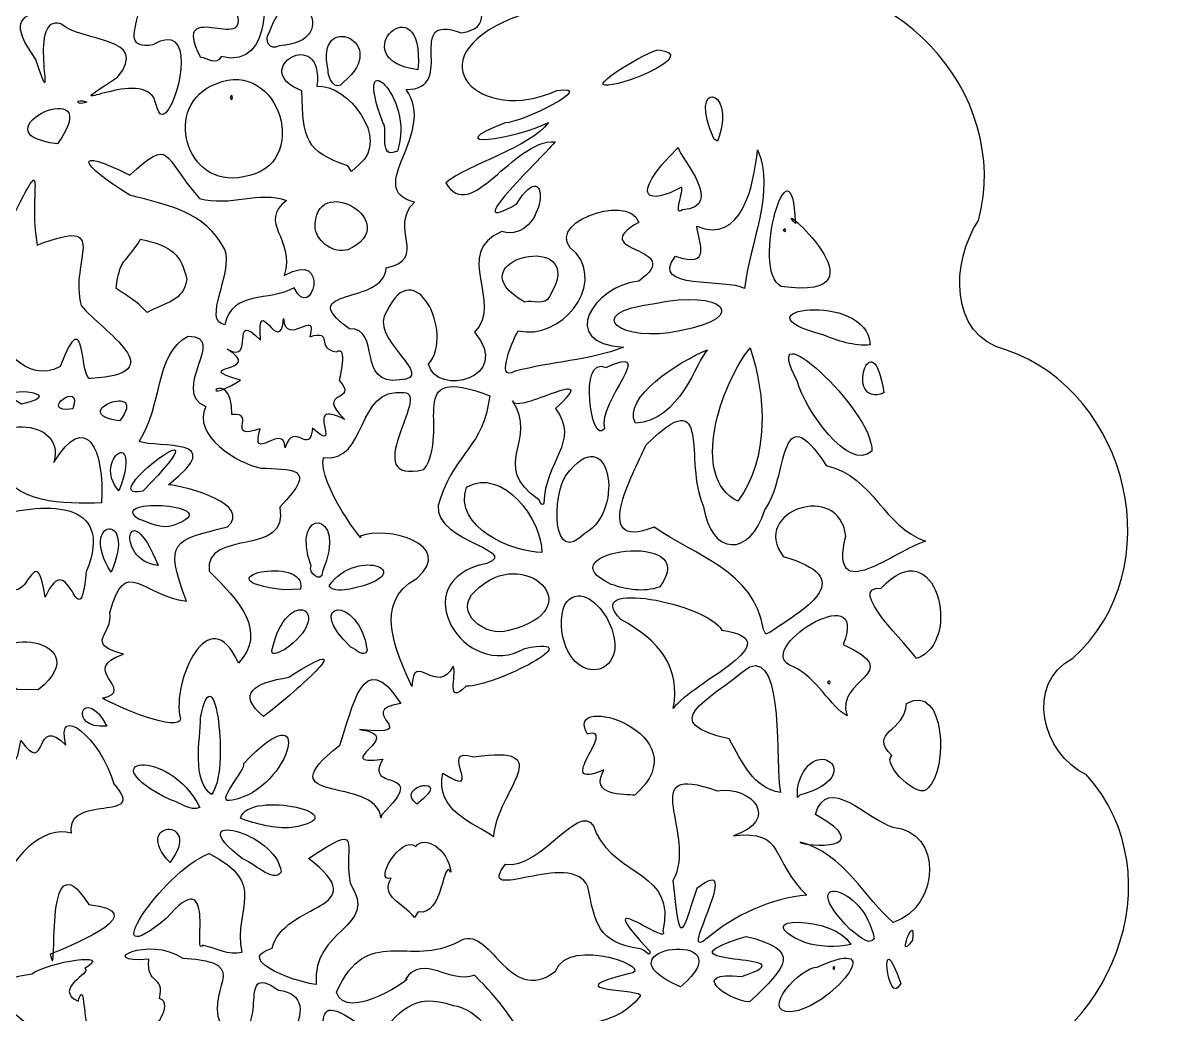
# Model space of a CAD drawing. Header units: centimetres. Extents: x -13.4 to 13.2, y -12.6 to 13.6.
# Drawn here: x 0.33 to 13.23, y -3.04 to 8.03 of the extents above; entities that cross this region are included whole.
import ezdxf

# ---------------------------------------------------------------- set-up
doc = ezdxf.new("R2010")
doc.units = ezdxf.units.CM
doc.header["$MEASUREMENT"] = 0
doc.layers.add('Layer 1', color=7, linetype='Continuous')

msp = doc.modelspace()

# ---------------------------------------------------------------- linework, layer by layer
at = {"layer": 'Layer 1', "color": 6}
msp.add_open_spline([(-2.48483, -12.23391), (-3.81732, -12.26063), (-3.91531, -10.63054), (-4.93805, -10.30171), (-4.93805, -10.30171), (-6.08701, -11.03883), (-7.90627, -10.48701), (-8.22214, -9.07658), (-8.22214, -9.07658), (-8.20138, -8.51754), (-8.21991, -7.75698), (-8.8905, -7.65728), (-8.8905, -7.65728), (-10.44022, -7.94679), (-11.76141, -6.20135), (-11.13587, -4.76948), (-11.13587, -4.76948), (-10.51911, -3.79652), (-11.97716, -3.52735), (-12.43799, -2.9824), (-12.43799, -2.9824), (-13.37205, -1.99669), (-12.73222, -0.57091), (-11.98288, 0.19776), (-11.98288, 0.19776), (-11.7686, 1.01914), (-12.8764, 1.28363), (-12.86182, 2.11362), (-12.86182, 2.11362), (-13.12578, 3.22453), (-12.27236, 4.33682), (-11.20143, 4.57915), (-11.20143, 4.57915), (-10.63442, 5.26377), (-11.41706, 5.93692), (-11.21721, 6.709), (-11.21721, 6.709), (-11.09692, 7.90003), (-9.81591, 8.60178), (-8.70374, 8.47332), (-8.70374, 8.47332), (-7.99119, 8.84287), (-8.35822, 9.58971), (-8.08683, 10.20772), (-8.08683, 10.20772), (-7.58992, 11.39356), (-5.98963, 11.74861), (-4.93159, 11.10926), (-4.93159, 11.10926), (-3.88194, 11.20144), (-4.06437, 12.63169), (-3.01915, 12.86601), (-3.01915, 12.86601), (-1.85664, 13.57901), (-0.98155, 12.33029), (-0.06615, 12.11556), (-0.06615, 12.11556), (0.67272, 12.07142), (1.00804, 13.17307), (1.87923, 13.02241), (1.87923, 13.02241), (3.42817, 13.35959), (3.65165, 11.48371), (4.74158, 11.07554), (4.74158, 11.07554), (5.70093, 11.49988), (7.06646, 11.48041), (7.73357, 10.48933), (7.73357, 10.48933), (8.37388, 9.87072), (7.71484, 8.83804), (8.54643, 8.39224), (8.54643, 8.39224), (10.01045, 8.74314), (11.38821, 7.25002), (10.99801, 5.82493), (10.99801, 5.82493), (10.69476, 5.36634), (10.66367, 4.53834), (11.30539, 4.38187), (11.30539, 4.38187), (12.69244, 3.90266), (13.15664, 1.92711), (12.05301, 0.93296), (12.05301, 0.93296), (11.51021, 0.64962), (11.70983, -0.13608), (12.20574, -0.3695), (12.20574, -0.3695), (13.22716, -1.50418), (12.46868, -3.39352), (11.04623, -3.73327), (11.04623, -3.73327), (10.36945, -4.3274), (11.23581, -5.07018), (11.03678, -5.80389), (11.03678, -5.80389), (10.95923, -7.00559), (9.70492, -7.90253), (8.53578, -7.64468), (8.53578, -7.64468), (7.60044, -8.06565), (8.35368, -9.17882), (7.64869, -9.80307), (7.64869, -9.80307), (6.96595, -10.74841), (5.60894, -10.73394), (4.67549, -10.32214), (4.67549, -10.32214), (3.66551, -10.60702), (3.67297, -12.1833), (2.40706, -12.2093), (2.40706, -12.2093), (1.30373, -12.64956), (0.73304, -11.33935), (-0.16667, -11.32842), (-0.16667, -11.32842), (-0.92017, -11.48138), (-1.45268, -12.53841), (-2.48485, -12.2339), (-2.48485, -12.2339), (-2.48485, -12.2339), (-2.48483, -12.23391), (-2.48483, -12.23391)], degree=3, knots=[0, 0, 0, 0, 0.03125, 0.03125, 0.03125, 0.03125, 0.0625, 0.0625, 0.0625, 0.0625, 0.09375, 0.09375, 0.09375, 0.09375, 0.125, 0.125, 0.125, 0.125, 0.15625, 0.15625, 0.15625, 0.15625, 0.1875, 0.1875, 0.1875, 0.1875, 0.21875, 0.21875, 0.21875, 0.21875, 0.25, 0.25, 0.25, 0.25, 0.28125, 0.28125, 0.28125, 0.28125, 0.3125, 0.3125, 0.3125, 0.3125, 0.34375, 0.34375, 0.34375, 0.34375, 0.375, 0.375, 0.375, 0.375, 0.40625, 0.40625, 0.40625, 0.40625, 0.4375, 0.4375, 0.4375, 0.4375, 0.46875, 0.46875, 0.46875, 0.46875, 0.5, 0.5, 0.5, 0.5, 0.53125, 0.53125, 0.53125, 0.53125, 0.5625, 0.5625, 0.5625, 0.5625, 0.59375, 0.59375, 0.59375, 0.59375, 0.625, 0.625, 0.625, 0.625, 0.65625, 0.65625, 0.65625, 0.65625, 0.6875, 0.6875, 0.6875, 0.6875, 0.71875, 0.71875, 0.71875, 0.71875, 0.75, 0.75, 0.75, 0.75, 0.78125, 0.78125, 0.78125, 0.78125, 0.8125, 0.8125, 0.8125, 0.8125, 0.84375, 0.84375, 0.84375, 0.84375, 0.875, 0.875, 0.875, 0.875, 0.90625, 0.90625, 0.90625, 0.90625, 0.9375, 0.9375, 0.9375, 0.9375, 1, 1, 1, 1], dxfattribs=at)
at = {"layer": 'Layer 1', "color": 7}
for points, knots in [([(4.53531, 4.04437), (4.97455, 4.06749), (4.15712, 4.5237), (4.39093, 4.81244), (4.39093, 4.81244), (4.69088, 5.47544), (5.15456, 4.57017), (4.85602, 4.21926), (4.85602, 4.21926), (4.94024, 3.8518), (5.80631, 4.05861), (5.36956, 4.57854), (5.36956, 4.57854), (5.70145, 4.90378), (5.11343, 5.46291), (5.6752, 5.70204), (5.6752, 5.70204), (6.18415, 5.5623), (6.23971, 6.64806), (5.8372, 6.00746), (5.8372, 6.00746), (5.17749, 5.6383), (6.08081, 6.47681), (6.27015, 6.7061), (6.27015, 6.7061), (5.79297, 6.73033), (5.32711, 5.77107), (5.04821, 6.24743), (5.04821, 6.24743), (5.29248, 6.45242), (5.99297, 6.64119), (6.19579, 6.92243), (6.19579, 6.92243), (5.8261, 6.72968), (4.93616, 6.61844), (5.71221, 6.91676), (5.71221, 6.91676), (5.88485, 6.91548), (6.77059, 7.34644), (6.28976, 7.28073), (6.28976, 7.28073), (5.43111, 6.88117), (4.67331, 7.63178), (5.79314, 8.08765), (5.79314, 8.08765), (6.39329, 8.27905), (5.62209, 8.35649), (5.41338, 8.57485), (5.41338, 8.57485), (4.71933, 8.96083), (5.92556, 8.0233), (5.22125, 7.92342), (5.22125, 7.92342), (4.55648, 8.16565), (5.19799, 7.2854), (4.60617, 7.29029), (4.60617, 7.29029), (4.96183, 6.79439), (4.12031, 6.17783), (4.6974, 6.03234), (4.6974, 6.03234), (4.40249, 5.74862), (4.86768, 5.39475), (4.38311, 5.29791), (4.38311, 5.29791), (4.3668, 4.87207), (3.32668, 5.08291), (3.97237, 4.61495), (3.97237, 4.61495), (4.33508, 4.62909), (4.04556, 3.96804), (4.53531, 4.04437)], [0, 0, 0, 0, 0.05263158, 0.05263158, 0.05263158, 0.05263158, 0.10526316, 0.10526316, 0.10526316, 0.10526316, 0.15789474, 0.15789474, 0.15789474, 0.15789474, 0.21052632, 0.21052632, 0.21052632, 0.21052632, 0.26315789, 0.26315789, 0.26315789, 0.26315789, 0.31578947, 0.31578947, 0.31578947, 0.31578947, 0.36842105, 0.36842105, 0.36842105, 0.36842105, 0.42105263, 0.42105263, 0.42105263, 0.42105263, 0.47368421, 0.47368421, 0.47368421, 0.47368421, 0.52631579, 0.52631579, 0.52631579, 0.52631579, 0.57894737, 0.57894737, 0.57894737, 0.57894737, 0.63157895, 0.63157895, 0.63157895, 0.63157895, 0.68421053, 0.68421053, 0.68421053, 0.68421053, 0.73684211, 0.73684211, 0.73684211, 0.73684211, 0.78947368, 0.78947368, 0.78947368, 0.78947368, 0.84210526, 0.84210526, 0.84210526, 0.84210526, 0.89473684, 0.89473684, 0.89473684, 0.89473684, 1, 1, 1, 1]), ([(3.18587, 7.77735), (3.96345, 7.82385), (3.33008, 8.70342), (3.07633, 7.92342), (3.07633, 7.92342), (3.01219, 7.83623), (3.0855, 7.72028), (3.18587, 7.77735)], [0, 0, 0, 0, 0.33333333, 0.33333333, 0.33333333, 0.33333333, 1, 1, 1, 1]), ([(2.54082, 7.65809), (3.16293, 7.50047), (2.99326, 8.54595), (3.02512, 8.30733), (3.02512, 8.30733), (2.73597, 8.58915), (2.01452, 8.42097), (2.67473, 8.22805), (2.67473, 8.22805), (2.97968, 7.61391), (1.94232, 8.37389), (2.31028, 7.6473), (2.31028, 7.6473), (2.38851, 7.64334), (2.48093, 7.54927), (2.54082, 7.65809)], [0, 0, 0, 0, 0.2, 0.2, 0.2, 0.2, 0.4, 0.4, 0.4, 0.4, 0.6, 0.6, 0.6, 0.6, 1, 1, 1, 1]), ([(4.7378, 7.51016), (4.81538, 8.52469), (3.86039, 7.62721), (4.7378, 7.51016), (4.7378, 7.51016), (4.7378, 7.51016), (4.7378, 7.51016), (4.7378, 7.51016)], [0, 0, 0, 0, 0.33333333, 0.33333333, 0.33333333, 0.33333333, 1, 1, 1, 1]), ([(1.92073, 7.03066), (2.10482, 7.23305), (2.24355, 8.07496), (1.77999, 7.79235), (1.77999, 7.79235), (1.20593, 7.71038), (2.05941, 8.45624), (1.20705, 8.37463), (1.20705, 8.37463), (0.9396, 8.00131), (-0.10986, 8.42144), (0.46854, 7.62712), (0.46854, 7.62712), (0.73553, 6.82749), (0.34422, 8.14826), (0.74658, 8.02566), (0.74658, 8.02566), (0.98161, 7.81261), (1.75698, 7.88943), (1.38235, 7.42734), (1.38235, 7.42734), (0.62171, 6.93917), (1.53524, 7.49331), (1.76751, 7.22357), (1.76751, 7.22357), (1.82057, 7.18173), (1.82019, 6.93508), (1.92073, 7.03066)], [0, 0, 0, 0, 0.125, 0.125, 0.125, 0.125, 0.25, 0.25, 0.25, 0.25, 0.375, 0.375, 0.375, 0.375, 0.5, 0.5, 0.5, 0.5, 0.625, 0.625, 0.625, 0.625, 0.75, 0.75, 0.75, 0.75, 1, 1, 1, 1]), ([(3.90452, 7.37124), (4.45784, 7.82051), (3.58048, 8.19156), (3.73359, 7.50713), (3.73359, 7.50713), (3.72651, 7.42732), (3.81749, 7.25089), (3.90452, 7.37124)], [0, 0, 0, 0, 0.33333333, 0.33333333, 0.33333333, 0.33333333, 1, 1, 1, 1]), ([(4.08414, 6.45547), (4.42994, 6.73073), (3.95219, 7.35814), (3.60896, 7.32671), (3.60896, 7.32671), (3.69245, 8.02568), (2.82525, 7.51025), (3.43881, 7.27689), (3.43881, 7.27689), (3.45722, 6.71891), (3.47935, 6.60575), (3.95268, 6.43668), (3.95268, 6.43668), (3.95268, 6.43668), (3.99627, 6.37513), (3.99627, 6.37513), (3.99627, 6.37513), (3.99627, 6.37513), (4.08414, 6.45547), (4.08414, 6.45547), (4.08414, 6.45547), (4.08414, 6.45547), (4.08414, 6.45547), (4.08414, 6.45547)], [0, 0, 0, 0, 0.14285714, 0.14285714, 0.14285714, 0.14285714, 0.28571429, 0.28571429, 0.28571429, 0.28571429, 0.42857143, 0.42857143, 0.42857143, 0.42857143, 0.57142857, 0.57142857, 0.57142857, 0.57142857, 0.71428571, 0.71428571, 0.71428571, 0.71428571, 1, 1, 1, 1]), ([(4.50864, 6.60264), (4.71536, 7.20489), (3.98285, 7.86073), (4.34706, 6.92288), (4.34706, 6.92288), (4.40935, 6.83698), (4.2879, 6.49987), (4.50864, 6.60264)], [0, 0, 0, 0, 0.33333333, 0.33333333, 0.33333333, 0.33333333, 1, 1, 1, 1]), ([(2.7871, 6.31495), (3.57221, 6.42418), (3.18908, 7.66093), (2.48388, 7.35376), (2.48388, 7.35376), (1.87235, 7.12877), (2.13693, 6.17166), (2.7871, 6.31495)], [0, 0, 0, 0, 0.33333333, 0.33333333, 0.33333333, 0.33333333, 1, 1, 1, 1]), ([(6.86667, 7.33916), (7.08953, 7.35326), (7.86195, 7.67615), (7.42947, 7.73353), (7.42947, 7.73353), (7.31935, 7.73075), (6.59416, 7.29948), (6.86667, 7.33916)], [0, 0, 0, 0, 0.33333333, 0.33333333, 0.33333333, 0.33333333, 1, 1, 1, 1]), ([(8.10091, 6.76313), (8.29466, 7.31507), (7.73433, 7.40751), (8.04664, 6.73494), (8.04664, 6.73494), (8.04664, 6.73494), (8.08248, 6.71397), (8.08248, 6.71397), (8.08248, 6.71397), (8.08248, 6.71397), (8.10091, 6.76313), (8.10091, 6.76313), (8.10091, 6.76313), (8.10091, 6.76313), (8.10091, 6.76313), (8.10091, 6.76313)], [0, 0, 0, 0, 0.2, 0.2, 0.2, 0.2, 0.4, 0.4, 0.4, 0.4, 0.6, 0.6, 0.6, 0.6, 1, 1, 1, 1]), ([(8.79473, 5.08977), (10.08258, 4.90591), (8.6461, 6.1331), (8.9543, 5.79134), (8.9543, 5.79134), (8.91052, 6.85757), (8.44239, 5.26679), (8.79473, 5.08977)], [0, 0, 0, 0, 0.33333333, 0.33333333, 0.33333333, 0.33333333, 1, 1, 1, 1]), ([(2.57971, 4.65888), (2.66714, 5.05566), (3.07238, 4.90982), (3.35385, 5.07516), (3.35385, 5.07516), (3.55147, 4.66027), (3.77656, 5.52144), (3.2442, 5.2096), (3.2442, 5.2096), (3.36952, 5.63117), (2.94103, 5.79895), (3.27088, 6.05014), (3.27088, 6.05014), (2.96894, 6.16541), (2.63885, 5.97566), (2.29834, 6.07205), (2.29834, 6.07205), (1.86974, 6.55624), (1.98976, 6.76637), (1.52075, 6.33132), (1.52075, 6.33132), (0.87568, 6.65994), (0.9404, 6.45924), (1.52075, 6.11058), (1.52075, 6.11058), (1.95808, 5.9885), (2.34825, 5.93473), (2.57971, 5.50022), (2.57971, 5.50022), (2.68099, 5.23764), (2.32073, 4.70599), (2.57971, 4.65888)], [0, 0, 0, 0, 0.11111111, 0.11111111, 0.11111111, 0.11111111, 0.22222222, 0.22222222, 0.22222222, 0.22222222, 0.33333333, 0.33333333, 0.33333333, 0.33333333, 0.44444444, 0.44444444, 0.44444444, 0.44444444, 0.55555556, 0.55555556, 0.55555556, 0.55555556, 0.66666667, 0.66666667, 0.66666667, 0.66666667, 0.77777778, 0.77777778, 0.77777778, 0.77777778, 1, 1, 1, 1]), ([(1.08622, 4.0602), (2.01906, 4.11531), (1.21819, 4.57826), (0.97667, 4.87555), (0.97667, 4.87555), (0.8329, 5.37672), (1.33655, 5.88224), (0.4837, 5.55026), (0.4837, 5.55026), (0.37376, 6.14976), (0.62426, 6.68658), (0.19512, 5.83594), (0.19512, 5.83594), (0.07053, 5.54777), (-0.98466, 6.13869), (-0.71402, 5.74706), (-0.71402, 5.74706), (-0.00771, 5.6286), (-0.03489, 4.93111), (-0.77478, 5.54915), (-0.77478, 5.54915), (-1.10253, 5.86902), (-0.53522, 4.54906), (-0.20314, 4.80449), (-0.20314, 4.80449), (0.06697, 4.43431), (0.36337, 3.98988), (0.73932, 4.19253), (0.73932, 4.19253), (1.04016, 4.97464), (0.95059, 4.00771), (1.08622, 4.0602)], [0, 0, 0, 0, 0.11111111, 0.11111111, 0.11111111, 0.11111111, 0.22222222, 0.22222222, 0.22222222, 0.22222222, 0.33333333, 0.33333333, 0.33333333, 0.33333333, 0.44444444, 0.44444444, 0.44444444, 0.44444444, 0.55555556, 0.55555556, 0.55555556, 0.55555556, 0.66666667, 0.66666667, 0.66666667, 0.66666667, 0.77777778, 0.77777778, 0.77777778, 0.77777778, 1, 1, 1, 1]), ([(7.6917, 5.94394), (8.17813, 5.98609), (7.67408, 6.50819), (7.64347, 6.64308), (7.64347, 6.64308), (7.0595, 6.05494), (7.32918, 5.99775), (7.68086, 6.19966), (7.68086, 6.19966), (7.71251, 6.16609), (7.58067, 5.8598), (7.6917, 5.94394)], [0, 0, 0, 0, 0.25, 0.25, 0.25, 0.25, 0.5, 0.5, 0.5, 0.5, 1, 1, 1, 1]), ([(8.3868, 5.06681), (8.43818, 5.56541), (8.73569, 6.15868), (8.53182, 6.61614), (8.53182, 6.61614), (8.48545, 6.19616), (8.35397, 5.56131), (7.85262, 5.76129), (7.85262, 5.76129), (7.8771, 5.56958), (8.02644, 5.29026), (7.61549, 5.4278), (7.61549, 5.4278), (7.3053, 5.04119), (8.19091, 5.17928), (8.3868, 5.06681)], [0, 0, 0, 0, 0.2, 0.2, 0.2, 0.2, 0.4, 0.4, 0.4, 0.4, 0.6, 0.6, 0.6, 0.6, 1, 1, 1, 1]), ([(3.95272, 5.49875), (4.61439, 5.79413), (3.56729, 6.40661), (3.58756, 5.73245), (3.58756, 5.73245), (3.61997, 5.5772), (3.80052, 5.456), (3.95272, 5.49875)], [0, 0, 0, 0, 0.33333333, 0.33333333, 0.33333333, 0.33333333, 1, 1, 1, 1]), ([(5.82441, 4.14035), (6.22247, 4.25049), (6.65285, 4.25911), (7.03469, 4.41057), (7.03469, 4.41057), (6.28968, 4.45216), (6.70231, 5.09435), (7.20328, 5.14919), (7.20328, 5.14919), (7.76725, 5.55015), (6.58141, 5.45354), (7.20401, 5.80548), (7.20401, 5.80548), (7.08435, 6.15108), (6.06763, 5.77374), (6.50521, 5.45966), (6.50521, 5.45966), (6.8217, 5.08475), (6.33112, 4.48435), (5.85851, 4.59256), (5.85851, 4.59256), (5.82383, 4.5533), (5.57836, 4.00286), (5.82441, 4.14035)], [0, 0, 0, 0, 0.14285714, 0.14285714, 0.14285714, 0.14285714, 0.28571429, 0.28571429, 0.28571429, 0.28571429, 0.42857143, 0.42857143, 0.42857143, 0.42857143, 0.57142857, 0.57142857, 0.57142857, 0.57142857, 0.71428571, 0.71428571, 0.71428571, 0.71428571, 1, 1, 1, 1]), ([(6.20628, 4.97608), (6.68999, 5.75828), (5.08449, 5.38862), (5.93072, 4.91477), (5.93072, 4.91477), (6.02089, 4.9375), (6.15332, 4.86937), (6.20628, 4.97608)], [0, 0, 0, 0, 0.33333333, 0.33333333, 0.33333333, 0.33333333, 1, 1, 1, 1]), ([(1.71202, 4.79917), (1.9321, 4.91393), (2.11196, 4.92543), (2.15612, 5.16514), (2.15612, 5.16514), (2.09638, 5.44111), (1.99295, 5.54458), (1.63658, 5.6156), (1.63658, 5.6156), (1.46948, 5.33431), (1.4046, 5.4153), (1.36753, 5.06768), (1.36753, 5.06768), (1.52684, 4.95158), (1.57572, 4.9447), (1.71202, 4.79917)], [0, 0, 0, 0, 0.2, 0.2, 0.2, 0.2, 0.4, 0.4, 0.4, 0.4, 0.6, 0.6, 0.6, 0.6, 1, 1, 1, 1]), ([(3.25286, 3.28514), (3.35729, 3.60482), (3.53045, 3.17866), (3.55836, 3.50497), (3.55836, 3.50497), (3.93492, 3.18475), (3.41859, 3.86285), (3.91975, 3.60094), (3.91975, 3.60094), (3.56841, 3.93905), (4.09324, 3.78233), (3.85779, 4.03811), (3.85779, 4.03811), (3.86152, 4.05566), (3.95347, 4.43962), (3.82944, 4.35945), (3.82944, 4.35945), (3.57728, 4.3915), (3.80962, 4.60911), (3.52915, 4.52742), (3.52915, 4.52742), (3.62897, 4.86551), (3.2564, 4.39806), (3.23702, 4.73191), (3.23702, 4.73191), (3.19551, 4.27159), (2.92909, 5.06686), (2.97941, 4.48932), (2.97941, 4.48932), (2.61648, 4.84706), (2.9364, 4.20615), (2.60716, 4.38866), (2.60716, 4.38866), (3.04796, 4.11791), (2.15122, 4.21539), (2.75656, 4.0415), (2.75656, 4.0415), (2.19964, 3.7007), (2.6497, 4.25101), (2.66006, 3.65834), (2.66006, 3.65834), (2.94695, 3.68348), (2.57572, 3.36445), (2.9741, 3.49853), (2.9741, 3.49853), (2.85483, 3.07962), (3.23896, 3.59464), (3.25286, 3.28514), (3.25286, 3.28514), (3.25286, 3.28514), (3.25286, 3.28514), (3.25286, 3.28514)], [0, 0, 0, 0, 0.07142857, 0.07142857, 0.07142857, 0.07142857, 0.14285714, 0.14285714, 0.14285714, 0.14285714, 0.21428571, 0.21428571, 0.21428571, 0.21428571, 0.28571429, 0.28571429, 0.28571429, 0.28571429, 0.35714286, 0.35714286, 0.35714286, 0.35714286, 0.42857143, 0.42857143, 0.42857143, 0.42857143, 0.5, 0.5, 0.5, 0.5, 0.57142857, 0.57142857, 0.57142857, 0.57142857, 0.64285714, 0.64285714, 0.64285714, 0.64285714, 0.71428571, 0.71428571, 0.71428571, 0.71428571, 0.78571429, 0.78571429, 0.78571429, 0.78571429, 0.85714286, 0.85714286, 0.85714286, 0.85714286, 1, 1, 1, 1]), ([(7.66275, 4.59315), (8.47236, 4.74216), (8.1416, 5.06187), (7.38524, 4.89988), (7.38524, 4.89988), (6.53268, 4.79088), (7.01856, 4.44734), (7.66275, 4.59315)], [0, 0, 0, 0, 0.33333333, 0.33333333, 0.33333333, 0.33333333, 1, 1, 1, 1]), ([(9.79107, 4.43613), (9.75693, 5.05843), (8.19946, 4.82066), (9.26218, 4.54933), (9.26218, 4.54933), (9.42798, 4.47908), (9.60855, 4.42004), (9.79107, 4.43613)], [0, 0, 0, 0, 0.33333333, 0.33333333, 0.33333333, 0.33333333, 1, 1, 1, 1]), ([(9.80702, 3.24787), (9.84261, 3.68991), (8.51363, 4.90762), (8.97735, 4.0235), (8.97735, 4.0235), (9.05958, 3.72026), (9.54893, 3.00914), (9.80702, 3.24787)], [0, 0, 0, 0, 0.33333333, 0.33333333, 0.33333333, 0.33333333, 1, 1, 1, 1]), ([(2.08315, 0.26234), (1.98207, 0.66623), (2.40459, 1.61543), (2.73221, 0.8795), (2.73221, 0.8795), (3.05521, 1.22993), (2.74627, 1.57657), (2.40449, 1.90557), (2.40449, 1.90557), (2.35403, 2.39587), (3.30492, 2.04551), (3.19324, 2.62128), (3.19324, 2.62128), (3.65458, 3.09101), (3.29876, 3.03974), (2.98145, 3.05947), (2.98145, 3.05947), (2.72879, 3.10449), (2.20548, 3.43086), (2.36657, 3.74549), (2.36657, 3.74549), (1.95256, 3.92884), (2.62529, 4.52893), (2.17079, 4.53472), (2.17079, 4.53472), (1.78935, 4.32819), (1.89077, 3.75347), (1.62177, 3.3577), (1.62177, 3.3577), (1.83254, 3.27321), (2.64352, 3.41921), (1.95169, 2.87291), (1.95169, 2.87291), (2.163, 2.85366), (2.88994, 2.65013), (2.6102, 2.40219), (2.6102, 2.40219), (2.00824, 2.24991), (1.89348, 2.25201), (2.15326, 1.57254), (2.15326, 1.57254), (1.65392, 1.62825), (1.47056, 2.09759), (1.29621, 1.44454), (1.29621, 1.44454), (1.33835, 1.19491), (0.99454, 1.09961), (1.44778, 0.9794), (1.44778, 0.9794), (0.92852, 0.80851), (1.61469, 0.57749), (1.2118, 0.48874), (1.2118, 0.48874), (1.3542, 0.39848), (2.0921, 0.08864), (2.08315, 0.26234)], [0, 0, 0, 0, 0.06666667, 0.06666667, 0.06666667, 0.06666667, 0.13333333, 0.13333333, 0.13333333, 0.13333333, 0.2, 0.2, 0.2, 0.2, 0.26666667, 0.26666667, 0.26666667, 0.26666667, 0.33333333, 0.33333333, 0.33333333, 0.33333333, 0.4, 0.4, 0.4, 0.4, 0.46666667, 0.46666667, 0.46666667, 0.46666667, 0.53333333, 0.53333333, 0.53333333, 0.53333333, 0.6, 0.6, 0.6, 0.6, 0.66666667, 0.66666667, 0.66666667, 0.66666667, 0.73333333, 0.73333333, 0.73333333, 0.73333333, 0.8, 0.8, 0.8, 0.8, 0.86666667, 0.86666667, 0.86666667, 0.86666667, 1, 1, 1, 1]), ([(6.82108, 3.49949), (6.73922, 3.80231), (7.44205, 4.46207), (6.83604, 4.18334), (6.83604, 4.18334), (6.5259, 4.33216), (6.67154, 3.28842), (6.82108, 3.49949)], [0, 0, 0, 0, 0.33333333, 0.33333333, 0.33333333, 0.33333333, 1, 1, 1, 1]), ([(8.3121, 2.68768), (8.66889, 3.17134), (8.62416, 3.88195), (8.44787, 4.4029), (8.44787, 4.4029), (8.12462, 4.00012), (7.76485, 2.95484), (8.3121, 2.68768)], [0, 0, 0, 0, 0.33333333, 0.33333333, 0.33333333, 0.33333333, 1, 1, 1, 1]), ([(7.16652, 3.56113), (7.66496, 3.5797), (7.85205, 4.26428), (7.97195, 4.381), (7.97195, 4.381), (7.65371, 4.251), (7.01404, 3.84319), (7.16652, 3.56113), (7.16652, 3.56113), (7.16652, 3.56113), (7.16652, 3.56113), (7.16652, 3.56113)], [0, 0, 0, 0, 0.25, 0.25, 0.25, 0.25, 0.5, 0.5, 0.5, 0.5, 1, 1, 1, 1]), ([(5.27577, 0.6202), (5.58413, 0.61211), (6.71834, 1.19493), (5.93193, 1.04379), (5.93193, 1.04379), (5.26098, 0.65137), (4.55059, 1.80369), (5.50815, 1.9932), (5.50815, 1.9932), (5.9125, 2.14436), (4.77348, 2.26509), (4.98982, 2.72439), (4.98982, 2.72439), (5.16331, 3.23976), (5.46454, 3.28921), (5.54047, 3.86781), (5.54047, 3.86781), (4.546, 4.24345), (5.1193, 3.48981), (4.80451, 3.04202), (4.80451, 3.04202), (4.04449, 2.86782), (4.88899, 3.90452), (4.58084, 3.90394), (4.58084, 3.90394), (4.03387, 3.96739), (4.18112, 3.10956), (3.68255, 3.17633), (3.68255, 3.17633), (3.61101, 2.88658), (4.17703, 2.15486), (4.09152, 2.29994), (4.09152, 2.29994), (4.39677, 2.41525), (5.15625, 2.21297), (4.7269, 1.82523), (4.7269, 1.82523), (4.2221, 1.56171), (4.50137, 1.00001), (4.66848, 0.61766), (4.66848, 0.61766), (4.69045, 1.03998), (4.94672, 0.49143), (5.13157, 0.84493), (5.13157, 0.84493), (5.17354, 0.74112), (5.044, 0.39451), (5.27577, 0.6202)], [0, 0, 0, 0, 0.07692308, 0.07692308, 0.07692308, 0.07692308, 0.15384615, 0.15384615, 0.15384615, 0.15384615, 0.23076923, 0.23076923, 0.23076923, 0.23076923, 0.30769231, 0.30769231, 0.30769231, 0.30769231, 0.38461538, 0.38461538, 0.38461538, 0.38461538, 0.46153846, 0.46153846, 0.46153846, 0.46153846, 0.53846154, 0.53846154, 0.53846154, 0.53846154, 0.61538462, 0.61538462, 0.61538462, 0.61538462, 0.69230769, 0.69230769, 0.69230769, 0.69230769, 0.76923077, 0.76923077, 0.76923077, 0.76923077, 0.84615385, 0.84615385, 0.84615385, 0.84615385, 1, 1, 1, 1]), ([(6.14544, 2.66875), (6.15142, 3.12751), (6.55287, 3.3561), (6.27516, 3.72406), (6.27516, 3.72406), (6.83334, 4.25255), (5.84237, 3.64478), (5.79315, 3.8117), (5.79315, 3.8117), (6.09676, 3.36986), (5.52614, 3.09327), (6.08358, 2.70892), (6.08358, 2.70892), (6.10232, 2.70159), (6.11987, 2.61464), (6.14544, 2.66875)], [0, 0, 0, 0, 0.2, 0.2, 0.2, 0.2, 0.4, 0.4, 0.4, 0.4, 0.6, 0.6, 0.6, 0.6, 1, 1, 1, 1]), ([(0.30804, 3.77456), (0.92506, 3.9019), (-0.12553, 4.01331), (0.30804, 3.77456), (0.30804, 3.77456), (0.30804, 3.77456), (0.30804, 3.77456), (0.30804, 3.77456)], [0, 0, 0, 0, 0.33333333, 0.33333333, 0.33333333, 0.33333333, 1, 1, 1, 1]), ([(1.40392, 3.58531), (1.75781, 4.04662), (0.77879, 3.67101), (1.40392, 3.58531), (1.40392, 3.58531), (1.40392, 3.58531), (1.40392, 3.58531), (1.40392, 3.58531)], [0, 0, 0, 0, 0.33333333, 0.33333333, 0.33333333, 0.33333333, 1, 1, 1, 1]), ([(8.67064, 1.22637), (9.10661, 1.51108), (9.65083, 1.83181), (8.81796, 2.07023), (8.81796, 2.07023), (8.43751, 2.57985), (9.4504, 2.91707), (9.51625, 2.29994), (9.51625, 2.29994), (9.32138, 1.49006), (10.07107, 2.1466), (10.4088, 2.24151), (10.4088, 2.24151), (9.93289, 2.405), (9.84253, 2.95361), (9.29872, 3.08869), (9.29872, 3.08869), (8.75239, 3.91338), (8.87857, 2.93384), (8.61222, 2.59207), (8.61222, 2.59207), (8.44853, 2.05786), (8.01067, 2.07382), (7.92464, 2.63934), (7.92464, 2.63934), (7.70061, 3.12544), (8.037, 4.05399), (7.28546, 3.31924), (7.28546, 3.31924), (7.19977, 3.10617), (6.61873, 2.0988), (7.37557, 2.40033), (7.37557, 2.40033), (7.81937, 2.08396), (8.50174, 1.91039), (8.59761, 1.25472), (8.59761, 1.25472), (8.59761, 1.25472), (8.62503, 1.20446), (8.62503, 1.20446), (8.62503, 1.20446), (8.62503, 1.20446), (8.67064, 1.22637), (8.67064, 1.22637), (8.67064, 1.22637), (8.67064, 1.22637), (8.67064, 1.22637), (8.67064, 1.22637)], [0, 0, 0, 0, 0.07692308, 0.07692308, 0.07692308, 0.07692308, 0.15384615, 0.15384615, 0.15384615, 0.15384615, 0.23076923, 0.23076923, 0.23076923, 0.23076923, 0.30769231, 0.30769231, 0.30769231, 0.30769231, 0.38461538, 0.38461538, 0.38461538, 0.38461538, 0.46153846, 0.46153846, 0.46153846, 0.46153846, 0.53846154, 0.53846154, 0.53846154, 0.53846154, 0.61538462, 0.61538462, 0.61538462, 0.61538462, 0.69230769, 0.69230769, 0.69230769, 0.69230769, 0.76923077, 0.76923077, 0.76923077, 0.76923077, 0.84615385, 0.84615385, 0.84615385, 0.84615385, 1, 1, 1, 1]), ([(1.20423, 2.67053), (1.23831, 3.26426), (1.02887, 3.72098), (0.67096, 3.1205), (0.67096, 3.1205), (0.82915, 3.69803), (-0.31473, 3.60653), (0.00015, 3.1179), (0.00015, 3.1179), (0.23934, 2.64224), (0.7738, 2.65949), (1.20423, 2.67053)], [0, 0, 0, 0, 0.25, 0.25, 0.25, 0.25, 0.5, 0.5, 0.5, 0.5, 1, 1, 1, 1]), ([(6.60365, 2.32942), (7.06639, 2.59198), (6.87566, 3.631), (6.39042, 2.97548), (6.39042, 2.97548), (6.24303, 2.76628), (6.2195, 1.94043), (6.60365, 2.32942)], [0, 0, 0, 0, 0.33333333, 0.33333333, 0.33333333, 0.33333333, 1, 1, 1, 1]), ([(1.39662, 2.803), (1.67887, 3.55542), (1.08666, 3.16233), (1.39662, 2.803), (1.39662, 2.803), (1.39662, 2.803), (1.39662, 2.803), (1.39662, 2.803)], [0, 0, 0, 0, 0.33333333, 0.33333333, 0.33333333, 0.33333333, 1, 1, 1, 1]), ([(6.12072, 2.11482), (6.12828, 2.47372), (5.68554, 3.07866), (5.27956, 2.84685), (5.27956, 2.84685), (5.12778, 2.38889), (5.80051, 2.12117), (6.12072, 2.11482)], [0, 0, 0, 0, 0.33333333, 0.33333333, 0.33333333, 0.33333333, 1, 1, 1, 1]), ([(-0.10781, 1.39159), (-0.50891, 2.03179), (0.29197, 1.19635), (0.09741, 1.90636), (0.09741, 1.90636), (0.33706, 1.26505), (0.45379, 2.39396), (0.57375, 1.61602), (0.57375, 1.61602), (0.84678, 2.24181), (0.94606, 1.0726), (1.03149, 1.89826), (1.03149, 1.89826), (1.36917, 2.72837), (0.54262, 2.68321), (-0.07201, 2.50329), (-0.07201, 2.50329), (-0.53412, 2.44062), (-0.26962, 1.9402), (-0.35612, 1.63535), (-0.35612, 1.63535), (-0.49232, 1.45671), (-0.21525, 1.36289), (-0.10781, 1.39159)], [0, 0, 0, 0, 0.14285714, 0.14285714, 0.14285714, 0.14285714, 0.28571429, 0.28571429, 0.28571429, 0.28571429, 0.42857143, 0.42857143, 0.42857143, 0.42857143, 0.57142857, 0.57142857, 0.57142857, 0.57142857, 0.71428571, 0.71428571, 0.71428571, 0.71428571, 1, 1, 1, 1]), ([(2.00279, 2.41679), (2.6692, 2.65587), (1.23793, 2.73936), (1.61652, 2.48983), (1.61652, 2.48983), (1.73916, 2.44906), (1.87026, 2.37257), (2.00279, 2.41679)], [0, 0, 0, 0, 0.33333333, 0.33333333, 0.33333333, 0.33333333, 1, 1, 1, 1]), ([(3.6716, 1.90261), (3.97263, 2.596), (3.29851, 2.6399), (3.54379, 1.9648), (3.54379, 1.9648), (3.49708, 1.89945), (3.66734, 1.75335), (3.6716, 1.90261)], [0, 0, 0, 0, 0.33333333, 0.33333333, 0.33333333, 0.33333333, 1, 1, 1, 1]), ([(7.43418, 1.72928), (7.953, 2.39242), (6.0922, 2.12622), (6.89596, 1.7595), (6.89596, 1.7595), (7.06614, 1.69987), (7.25931, 1.66868), (7.43418, 1.72928)], [0, 0, 0, 0, 0.33333333, 0.33333333, 0.33333333, 0.33333333, 1, 1, 1, 1]), ([(10.3054, 0.93118), (10.83886, 1.11213), (10.52094, 2.38898), (9.91357, 1.7159), (9.91357, 1.7159), (9.4976, 1.7448), (10.23949, 1.05106), (10.3054, 0.93118)], [0, 0, 0, 0, 0.33333333, 0.33333333, 0.33333333, 0.33333333, 1, 1, 1, 1]), ([(3.97818, 1.70702), (4.80505, 1.88027), (4.05558, 2.19537), (3.74386, 1.74291), (3.74386, 1.74291), (3.7958, 1.67019), (3.90503, 1.69885), (3.97818, 1.70702)], [0, 0, 0, 0, 0.33333333, 0.33333333, 0.33333333, 0.33333333, 1, 1, 1, 1]), ([(5.74936, 1.24524), (6.70239, 1.47059), (5.92465, 2.23076), (5.37884, 1.68647), (5.37884, 1.68647), (5.11857, 1.4471), (5.49856, 1.15777), (5.74936, 1.24524)], [0, 0, 0, 0, 0.33333333, 0.33333333, 0.33333333, 0.33333333, 1, 1, 1, 1]), ([(3.42692, 1.70652), (3.50588, 2.10642), (2.23053, 1.82048), (3.24353, 1.69661), (3.24353, 1.69661), (3.24353, 1.69661), (3.42692, 1.70652), (3.42692, 1.70652), (3.42692, 1.70652), (3.42692, 1.70652), (3.42692, 1.70652), (3.42692, 1.70652)], [0, 0, 0, 0, 0.25, 0.25, 0.25, 0.25, 0.5, 0.5, 0.5, 0.5, 1, 1, 1, 1]), ([(6.76152, 0.81009), (7.22752, 0.97602), (6.64852, 1.93508), (6.37743, 1.53397), (6.37743, 1.53397), (6.26445, 1.2697), (6.40921, 0.74854), (6.76152, 0.81009)], [0, 0, 0, 0, 0.33333333, 0.33333333, 0.33333333, 0.33333333, 1, 1, 1, 1]), ([(7.58976, 0.37189), (7.80667, 0.67023), (8.93822, 1.13284), (8.13097, 1.24828), (8.13097, 1.24828), (7.9805, 1.54448), (6.53897, 1.82854), (7.00551, 1.36727), (7.00551, 1.36727), (7.43768, 1.1309), (7.67549, 0.83072), (7.58976, 0.37189)], [0, 0, 0, 0, 0.25, 0.25, 0.25, 0.25, 0.5, 0.5, 0.5, 0.5, 1, 1, 1, 1]), ([(9.53242, 0.29156), (9.38405, 0.71437), (10.21597, 0.75455), (9.4886, 1.08761), (9.4886, 1.08761), (9.79825, 1.87326), (8.42143, 1.00058), (8.93131, 0.8393), (8.93131, 0.8393), (9.18307, 0.72537), (9.35326, 0.38269), (9.53242, 0.29156)], [0, 0, 0, 0, 0.25, 0.25, 0.25, 0.25, 0.5, 0.5, 0.5, 0.5, 1, 1, 1, 1]), ([(3.2428, 1.02643), (3.84893, 1.45192), (3.27597, 1.77982), (3.10559, 1.01997), (3.10559, 1.01997), (3.09286, 0.9329), (3.23709, 1.03352), (3.2428, 1.02643)], [0, 0, 0, 0, 0.33333333, 0.33333333, 0.33333333, 0.33333333, 1, 1, 1, 1]), ([(4.17186, 1.02188), (4.07828, 1.66822), (3.44089, 1.56851), (3.98713, 1.05839), (3.98713, 1.05839), (4.04381, 1.03523), (4.1325, 0.92899), (4.17186, 1.02188)], [0, 0, 0, 0, 0.33333333, 0.33333333, 0.33333333, 0.33333333, 1, 1, 1, 1]), ([(0.49488, 0.58002), (1.26569, 1.19495), (-0.39436, 1.3706), (0.18622, 0.64027), (0.18622, 0.64027), (0.18622, 0.64027), (0.26005, 0.58327), (0.26005, 0.58327), (0.26005, 0.58327), (0.26005, 0.58327), (0.49488, 0.58002), (0.49488, 0.58002), (0.49488, 0.58002), (0.49488, 0.58002), (0.49488, 0.58002), (0.49488, 0.58002)], [0, 0, 0, 0, 0.2, 0.2, 0.2, 0.2, 0.4, 0.4, 0.4, 0.4, 0.6, 0.6, 0.6, 0.6, 1, 1, 1, 1]), ([(3.01267, 0.2828), (3.40903, 0.5824), (4.14801, 1.26349), (3.29548, 0.72245), (3.29548, 0.72245), (2.90405, 0.65398), (2.70581, 0.54305), (3.01267, 0.2828)], [0, 0, 0, 0, 0.33333333, 0.33333333, 0.33333333, 0.33333333, 1, 1, 1, 1]), ([(2.43076, -0.58921), (2.64487, -0.3478), (2.46285, 1.07183), (2.31014, 0.26772), (2.31014, 0.26772), (2.30378, 0.01996), (2.2118, -0.43781), (2.43076, -0.58921)], [0, 0, 0, 0, 0.33333333, 0.33333333, 0.33333333, 0.33333333, 1, 1, 1, 1]), ([(4.33294, -0.81488), (4.89707, -0.2605), (4.11127, -0.5776), (4.34668, -0.19466), (4.34668, -0.19466), (3.72124, -0.27144), (4.64261, 0.07107), (4.08423, 0.13819), (4.08423, 0.13819), (4.84882, 0.05635), (3.99309, 0.34589), (4.54656, 0.42799), (4.54656, 0.42799), (4.11767, 1.09574), (4.00843, 0.36455), (3.86514, -0.03709), (3.86514, -0.03709), (3.00275, -0.71812), (4.26317, -0.36956), (4.32443, -0.84839), (4.32443, -0.84839), (4.32443, -0.84839), (4.33294, -0.81488), (4.33294, -0.81488), (4.33294, -0.81488), (4.33294, -0.81488), (4.33294, -0.81488), (4.33294, -0.81488)], [0, 0, 0, 0, 0.125, 0.125, 0.125, 0.125, 0.25, 0.25, 0.25, 0.25, 0.375, 0.375, 0.375, 0.375, 0.5, 0.5, 0.5, 0.5, 0.625, 0.625, 0.625, 0.625, 0.75, 0.75, 0.75, 0.75, 1, 1, 1, 1]), ([(8.78749, -0.56615), (8.71959, -0.25023), (8.83844, 0.98998), (8.43958, 0.8393), (8.43958, 0.8393), (7.94216, 0.43378), (7.40819, 0.21991), (8.21294, 0.03286), (8.21294, 0.03286), (8.36518, -0.23197), (8.47781, -0.51583), (8.78749, -0.56615)], [0, 0, 0, 0, 0.25, 0.25, 0.25, 0.25, 0.5, 0.5, 0.5, 0.5, 1, 1, 1, 1]), ([(10.4372, -0.51545), (10.66138, -0.32674), (10.63547, 0.67493), (10.1949, 0.42784), (10.1949, 0.42784), (10.18593, 0.11859), (9.75665, 0.10269), (10.03263, -0.15394), (10.03263, -0.15394), (9.90759, -0.24133), (10.34359, -0.67171), (10.4372, -0.51545)], [0, 0, 0, 0, 0.25, 0.25, 0.25, 0.25, 0.5, 0.5, 0.5, 0.5, 1, 1, 1, 1]), ([(2.6674, -0.65056), (3.32944, -0.52567), (3.60117, 0.61747), (2.79133, -0.24385), (2.79133, -0.24385), (2.82984, -0.30168), (2.431, -0.71775), (2.6674, -0.65056)], [0, 0, 0, 0, 0.33333333, 0.33333333, 0.33333333, 0.33333333, 1, 1, 1, 1]), ([(7.15868, -0.59579), (7.94027, 0.09126), (6.34251, 0.5834), (6.63012, 0.08511), (6.63012, 0.08511), (6.99153, 0.18938), (6.21407, -0.56761), (6.81561, -0.31461), (6.81561, -0.31461), (6.64523, -0.61015), (7.04988, -0.58856), (7.15868, -0.59579)], [0, 0, 0, 0, 0.25, 0.25, 0.25, 0.25, 0.5, 0.5, 0.5, 0.5, 1, 1, 1, 1]), ([(0.05285, -1.7542), (0.15869, -1.28281), (0.56475, -0.9266), (0.86484, -1.0216), (0.86484, -1.0216), (0.79785, -0.56899), (1.74422, -0.91876), (1.34014, -0.47153), (1.34014, -0.47153), (1.20702, 0.0274), (0.67575, 0.46225), (0.80508, -0.03709), (0.80508, -0.03709), (0.44245, 0.33133), (0.60598, -0.41191), (0.30115, 0.0149), (0.30115, 0.0149), (0.19331, -0.69095), (0.05278, 0.48504), (-0.04871, -0.15394), (-0.04871, -0.15394), (-0.19533, -0.54263), (-0.37184, -0.96786), (-0.02019, -1.5626), (-0.02019, -1.5626), (0.00524, -1.58673), (0.01293, -1.86081), (0.05285, -1.7542)], [0, 0, 0, 0, 0.125, 0.125, 0.125, 0.125, 0.25, 0.25, 0.25, 0.25, 0.375, 0.375, 0.375, 0.375, 0.5, 0.5, 0.5, 0.5, 0.625, 0.625, 0.625, 0.625, 0.75, 0.75, 0.75, 0.75, 1, 1, 1, 1]), ([(9.00245, -0.59641), (9.80744, -0.38218), (9.1139, 0.14882), (8.97575, -0.5274), (8.97575, -0.5274), (8.97575, -0.5274), (8.97782, -0.62135), (8.97782, -0.62135), (8.97782, -0.62135), (8.97782, -0.62135), (9.00245, -0.59641), (9.00245, -0.59641), (9.00245, -0.59641), (9.00245, -0.59641), (9.00245, -0.59641), (9.00245, -0.59641)], [0, 0, 0, 0, 0.2, 0.2, 0.2, 0.2, 0.4, 0.4, 0.4, 0.4, 0.6, 0.6, 0.6, 0.6, 1, 1, 1, 1]), ([(2.30224, -0.73394), (1.95013, -0.0388), (1.03144, -0.18777), (1.97142, -0.64942), (1.97142, -0.64942), (2.07599, -0.66602), (2.19324, -0.787), (2.30224, -0.73394)], [0, 0, 0, 0, 0.33333333, 0.33333333, 0.33333333, 0.33333333, 1, 1, 1, 1]), ([(5.58044, -1.06033), (5.6259, -0.53359), (6.32536, -0.02659), (5.3623, -0.16855), (5.3623, -0.16855), (4.93658, -0.03138), (5.51412, -0.66656), (5.01706, -0.35033), (5.01706, -0.35033), (4.9152, -0.76864), (5.38111, -0.91695), (5.58044, -1.06033)], [0, 0, 0, 0, 0.25, 0.25, 0.25, 0.25, 0.5, 0.5, 0.5, 0.5, 1, 1, 1, 1]), ([(7.95494, -2.20614), (8.27372, -1.93296), (8.6894, -1.74638), (9.08325, -1.71442), (9.08325, -1.71442), (8.665, -1.32171), (8.85277, -0.97962), (8.26168, -1.0495), (8.26168, -1.0495), (8.7898, -0.8809), (8.47735, -0.48422), (8.0791, -0.54831), (8.0791, -0.54831), (7.14349, -0.2088), (7.8756, -1.03654), (7.59037, -1.5479), (7.59037, -1.5479), (7.66623, -2.28004), (7.66692, -2.2075), (7.8527, -1.64095), (7.8527, -1.64095), (8.41535, -1.19699), (7.6249, -2.47621), (7.95494, -2.20614)], [0, 0, 0, 0, 0.14285714, 0.14285714, 0.14285714, 0.14285714, 0.28571429, 0.28571429, 0.28571429, 0.28571429, 0.42857143, 0.42857143, 0.42857143, 0.42857143, 0.57142857, 0.57142857, 0.57142857, 0.57142857, 0.71428571, 0.71428571, 0.71428571, 0.71428571, 1, 1, 1, 1]), ([(10.04793, -2.01991), (10.57258, -1.84166), (10.60457, -0.9985), (10.0439, -0.95375), (10.0439, -0.95375), (9.77126, -0.87623), (9.30617, -0.34605), (9.17823, -0.81077), (9.17823, -0.81077), (9.89739, -1.22295), (9.06085, -1.17014), (9.00747, -1.12277), (9.00747, -1.12277), (9.496, -1.23963), (9.73734, -1.76457), (10.04793, -2.01991)], [0, 0, 0, 0, 0.2, 0.2, 0.2, 0.2, 0.4, 0.4, 0.4, 0.4, 0.6, 0.6, 0.6, 0.6, 1, 1, 1, 1]), ([(3.3247, -0.95729), (4.12721, -0.82928), (2.84827, -0.51623), (2.75418, -0.85505), (2.75418, -0.85505), (2.93249, -0.91815), (3.13847, -0.97813), (3.3247, -0.95729)], [0, 0, 0, 0, 0.33333333, 0.33333333, 0.33333333, 0.33333333, 1, 1, 1, 1]), ([(7.32687, -2.34105), (6.59419, -1.55269), (7.57965, -2.31572), (7.47293, -2.11645), (7.47293, -2.11645), (7.62825, -1.45876), (6.95887, -1.4999), (6.728, -1.02066), (6.728, -1.02066), (6.60928, -0.54054), (6.10667, -1.45692), (5.71512, -1.36628), (5.71512, -1.36628), (5.35973, -1.83864), (6.45707, -1.1907), (6.63424, -1.6197), (6.63424, -1.6197), (6.71837, -2.01318), (6.73706, -2.24526), (7.21959, -2.31569), (7.21959, -2.31569), (7.26141, -2.30547), (7.33739, -2.43073), (7.32687, -2.34105)], [0, 0, 0, 0, 0.14285714, 0.14285714, 0.14285714, 0.14285714, 0.28571429, 0.28571429, 0.28571429, 0.28571429, 0.42857143, 0.42857143, 0.42857143, 0.42857143, 0.57142857, 0.57142857, 0.57142857, 0.57142857, 0.71428571, 0.71428571, 0.71428571, 0.71428571, 1, 1, 1, 1]), ([(3.20783, -1.45616), (3.17066, -1.00163), (2.04377, -0.74297), (2.77791, -1.30785), (2.77791, -1.30785), (2.8722, -1.33191), (3.13079, -1.59063), (3.20783, -1.45616)], [0, 0, 0, 0, 0.33333333, 0.33333333, 0.33333333, 0.33333333, 1, 1, 1, 1]), ([(3.60222, -2.71298), (3.54543, -2.07417), (4.31477, -2.09753), (3.97968, -1.58046), (3.97968, -1.58046), (3.90195, -1.12301), (4.14523, -0.88746), (3.51458, -1.30376), (3.51458, -1.30376), (4.28384, -1.89384), (3.23812, -1.78335), (3.10817, -2.30607), (3.10817, -2.30607), (2.6382, -2.44991), (3.47794, -2.71227), (3.60222, -2.71298)], [0, 0, 0, 0, 0.2, 0.2, 0.2, 0.2, 0.4, 0.4, 0.4, 0.4, 0.6, 0.6, 0.6, 0.6, 1, 1, 1, 1]), ([(0.62981, -2.37412), (0.95573, -2.2446), (1.77339, -1.89689), (1.0607, -1.81974), (1.0607, -1.81974), (0.52811, -0.96886), (0.73286, -2.82012), (0.62981, -2.37412), (0.62981, -2.37412), (0.62981, -2.37412), (0.62981, -2.37412), (0.62981, -2.37412)], [0, 0, 0, 0, 0.25, 0.25, 0.25, 0.25, 0.5, 0.5, 0.5, 0.5, 1, 1, 1, 1]), ([(4.7411, -1.90029), (5.02283, -1.95724), (5.01302, -1.28102), (5.10666, -1.45748), (5.10666, -1.45748), (5.07088, -1.18561), (4.80992, -1.04431), (4.71229, -1.16909), (4.71229, -1.16909), (4.54934, -1.03103), (4.22751, -1.5888), (4.43974, -1.52375), (4.43974, -1.52375), (4.31715, -1.73667), (4.55875, -1.78939), (4.69958, -1.96514), (4.69958, -1.96514), (4.69958, -1.96514), (4.7411, -1.90029), (4.7411, -1.90029), (4.7411, -1.90029), (4.7411, -1.90029), (4.7411, -1.90029), (4.7411, -1.90029)], [0, 0, 0, 0, 0.14285714, 0.14285714, 0.14285714, 0.14285714, 0.28571429, 0.28571429, 0.28571429, 0.28571429, 0.42857143, 0.42857143, 0.42857143, 0.42857143, 0.57142857, 0.57142857, 0.57142857, 0.57142857, 0.71428571, 0.71428571, 0.71428571, 0.71428571, 1, 1, 1, 1]), ([(2.76965, -2.35307), (2.66972, -1.83306), (3.0767, -1.59242), (2.40384, -1.24942), (2.40384, -1.24942), (1.86141, -1.45755), (1.10445, -2.6477), (1.92898, -1.97259), (1.92898, -1.97259), (2.49487, -1.30657), (2.21769, -2.42492), (2.33146, -2.27187), (2.33146, -2.27187), (2.47112, -2.30387), (2.6303, -2.39575), (2.76965, -2.35307)], [0, 0, 0, 0, 0.2, 0.2, 0.2, 0.2, 0.4, 0.4, 0.4, 0.4, 0.6, 0.6, 0.6, 0.6, 1, 1, 1, 1]), ([(9.83355, -2.20093), (9.72677, -1.58034), (8.91827, -1.44616), (9.56506, -2.09659), (9.56506, -2.09659), (9.62933, -2.13046), (9.7742, -2.29995), (9.83355, -2.20093)], [0, 0, 0, 0, 0.33333333, 0.33333333, 0.33333333, 0.33333333, 1, 1, 1, 1]), ([(9.57429, -2.26694), (9.41392, -1.94127), (8.34829, -1.93219), (9.05852, -2.24393), (9.05852, -2.24393), (9.22555, -2.29195), (9.4032, -2.30095), (9.57429, -2.26694)], [0, 0, 0, 0, 0.33333333, 0.33333333, 0.33333333, 0.33333333, 1, 1, 1, 1]), ([(10.26133, -2.21776), (10.30859, -1.85999), (10.06233, -2.50143), (10.26133, -2.21776), (10.26133, -2.21776), (10.26133, -2.21776), (10.26133, -2.21776), (10.26133, -2.21776)], [0, 0, 0, 0, 0.33333333, 0.33333333, 0.33333333, 0.33333333, 1, 1, 1, 1]), ([(6.01954, -3.42578), (6.32309, -3.08744), (6.9049, -3.26594), (7.22139, -2.84152), (7.22139, -2.84152), (7.27794, -2.75305), (6.23379, -2.80752), (7.08667, -2.59322), (7.08667, -2.59322), (7.44498, -2.54768), (6.42417, -2.15357), (6.27469, -2.564), (6.27469, -2.564), (5.73569, -2.97247), (5.54562, -2.00568), (5.19428, -2.23101), (5.19428, -2.23101), (4.64708, -2.52539), (4.16974, -2.03268), (3.82731, -2.79672), (3.82731, -2.79672), (3.92471, -3.15945), (4.73588, -2.60329), (4.59712, -2.65164), (4.59712, -2.65164), (4.80417, -2.36018), (5.09216, -2.71568), (5.36965, -2.60948), (5.36965, -2.60948), (5.65996, -2.89796), (5.80541, -3.10599), (5.98724, -3.43839), (5.98724, -3.43839), (5.98724, -3.43839), (6.01954, -3.42578), (6.01954, -3.42578), (6.01954, -3.42578), (6.01954, -3.42578), (6.01954, -3.42578), (6.01954, -3.42578)], [0, 0, 0, 0, 0.09090909, 0.09090909, 0.09090909, 0.09090909, 0.18181818, 0.18181818, 0.18181818, 0.18181818, 0.27272727, 0.27272727, 0.27272727, 0.27272727, 0.36363636, 0.36363636, 0.36363636, 0.36363636, 0.45454545, 0.45454545, 0.45454545, 0.45454545, 0.54545455, 0.54545455, 0.54545455, 0.54545455, 0.63636364, 0.63636364, 0.63636364, 0.63636364, 0.72727273, 0.72727273, 0.72727273, 0.72727273, 0.81818182, 0.81818182, 0.81818182, 0.81818182, 1, 1, 1, 1]), ([(2.76964, -3.82441), (3.10988, -3.72806), (3.78008, -2.83694), (3.17845, -2.77576), (3.17845, -2.77576), (2.65706, -2.40256), (3.16376, -3.38052), (2.5712, -3.23109), (2.5712, -3.23109), (2.28298, -2.76929), (2.9673, -2.46833), (2.11235, -2.41794), (2.11235, -2.41794), (1.72695, -2.15825), (1.11007, -2.47583), (1.73259, -2.43106), (1.73259, -2.43106), (1.69833, -2.73116), (1.91456, -2.59311), (1.8505, -2.87073), (1.8505, -2.87073), (2.02876, -2.9271), (1.74988, -3.25684), (1.75364, -3.22906), (1.75364, -3.22906), (1.41235, -3.34259), (2.09519, -3.96235), (2.25731, -3.31778), (2.25731, -3.31778), (2.68801, -2.98963), (2.60167, -3.85637), (2.76964, -3.82441)], [0, 0, 0, 0, 0.11111111, 0.11111111, 0.11111111, 0.11111111, 0.22222222, 0.22222222, 0.22222222, 0.22222222, 0.33333333, 0.33333333, 0.33333333, 0.33333333, 0.44444444, 0.44444444, 0.44444444, 0.44444444, 0.55555556, 0.55555556, 0.55555556, 0.55555556, 0.66666667, 0.66666667, 0.66666667, 0.66666667, 0.77777778, 0.77777778, 0.77777778, 0.77777778, 1, 1, 1, 1]), ([(8.44292, -2.90725), (8.86373, -2.50792), (9.03191, -2.32829), (8.40351, -2.17476), (8.40351, -2.17476), (7.24131, -2.53789), (9.22481, -2.33721), (8.3525, -2.62243), (8.3525, -2.62243), (7.74509, -2.55564), (8.19324, -2.89295), (8.44292, -2.90725)], [0, 0, 0, 0, 0.25, 0.25, 0.25, 0.25, 0.5, 0.5, 0.5, 0.5, 1, 1, 1, 1]), ([(8.90431, -3.0168), (9.33532, -2.98599), (10.04917, -2.12671), (9.19907, -2.52018), (9.19907, -2.52018), (9.0188, -2.50691), (8.54074, -3.0303), (8.90431, -3.0168)], [0, 0, 0, 0, 0.33333333, 0.33333333, 0.33333333, 0.33333333, 1, 1, 1, 1]), ([(1.33129, -4.05322), (1.28467, -3.60912), (1.26533, -2.89328), (1.05332, -3.22742), (1.05332, -3.22742), (0.99546, -3.03604), (1.01188, -2.66481), (0.94044, -2.89995), (0.94044, -2.89995), (0.65111, -2.76031), (1.10318, -2.58356), (1.01686, -2.53479), (1.01686, -2.53479), (1.34541, -2.33773), (0.61646, -2.4592), (0.42444, -2.59322), (0.42444, -2.59322), (-0.3521, -2.7144), (0.13408, -2.91419), (0.54307, -3.30745), (0.54307, -3.30745), (-0.16781, -3.15062), (-0.24388, -3.88429), (0.47124, -3.60935), (0.47124, -3.60935), (1.38813, -3.51441), (0.47079, -4.2409), (1.33129, -4.05322)], [0, 0, 0, 0, 0.125, 0.125, 0.125, 0.125, 0.25, 0.25, 0.25, 0.25, 0.375, 0.375, 0.375, 0.375, 0.5, 0.5, 0.5, 0.5, 0.625, 0.625, 0.625, 0.625, 0.75, 0.75, 0.75, 0.75, 1, 1, 1, 1]), ([(4.88755, -5.6524), (5.49023, -5.45342), (4.83986, -4.4742), (4.89788, -4.52616), (4.89788, -4.52616), (4.61754, -4.40812), (4.24414, -4.3827), (4.20105, -4.02903), (4.20105, -4.02903), (3.88382, -3.83544), (3.96381, -3.47324), (4.03443, -3.12619), (4.03443, -3.12619), (3.33285, -2.64755), (3.97911, -3.64867), (3.48287, -3.89319), (3.48287, -3.89319), (2.83269, -4.43147), (3.67364, -4.56337), (3.93025, -5.09186), (3.93025, -5.09186), (3.95998, -5.60357), (4.63395, -4.33767), (4.61228, -5.16232), (4.61228, -5.16232), (4.61162, -5.61391), (4.17787, -5.55914), (4.88755, -5.6524)], [0, 0, 0, 0, 0.125, 0.125, 0.125, 0.125, 0.25, 0.25, 0.25, 0.25, 0.375, 0.375, 0.375, 0.375, 0.5, 0.5, 0.5, 0.5, 0.625, 0.625, 0.625, 0.625, 0.75, 0.75, 0.75, 0.75, 1, 1, 1, 1]), ([(4.93141, -4.18531), (5.2059, -4.21229), (5.64493, -3.9308), (5.54592, -3.6084), (5.54592, -3.6084), (5.70047, -3.32125), (5.39041, -2.97616), (5.13212, -2.94742), (5.13212, -2.94742), (4.67899, -2.78539), (4.52111, -3.03165), (4.26515, -3.3246), (4.26515, -3.3246), (4.26892, -3.68173), (4.32161, -4.00464), (4.6977, -4.1415), (4.6977, -4.1415), (4.76765, -4.10179), (4.8472, -4.29356), (4.93141, -4.18531)], [0, 0, 0, 0, 0.16666667, 0.16666667, 0.16666667, 0.16666667, 0.33333333, 0.33333333, 0.33333333, 0.33333333, 0.5, 0.5, 0.5, 0.5, 0.66666667, 0.66666667, 0.66666667, 0.66666667, 1, 1, 1, 1]), ([(7.36144, -4.52126), (7.75178, -4.33399), (7.09794, -4.02082), (7.56122, -3.88203), (7.56122, -3.88203), (7.62195, -3.4575), (7.51364, -2.87088), (7.26838, -3.58645), (7.26838, -3.58645), (7.14225, -3.3707), (7.30271, -2.87861), (6.91053, -3.39067), (6.91053, -3.39067), (7.45866, -3.58689), (6.65263, -4.40521), (6.99086, -4.34599), (6.99086, -4.34599), (6.98044, -4.33051), (7.35136, -4.33246), (7.36144, -4.52126)], [0, 0, 0, 0, 0.16666667, 0.16666667, 0.16666667, 0.16666667, 0.33333333, 0.33333333, 0.33333333, 0.33333333, 0.5, 0.5, 0.5, 0.5, 0.66666667, 0.66666667, 0.66666667, 0.66666667, 1, 1, 1, 1]), ([(7.5167, -5.69708), (7.97869, -5.10403), (8.44285, -5.94996), (8.82239, -5.36844), (8.82239, -5.36844), (8.99819, -4.92664), (8.97922, -4.56694), (9.20222, -4.14276), (9.20222, -4.14276), (9.12012, -3.52119), (9.1866, -3.00093), (8.42961, -3.44039), (8.42961, -3.44039), (7.78493, -3.56844), (8.73659, -3.45471), (8.61326, -3.83004), (8.61326, -3.83004), (8.99123, -4.11252), (8.59874, -4.54811), (8.34584, -4.85056), (8.34584, -4.85056), (8.01904, -4.67699), (7.89785, -4.89407), (7.64246, -4.63678), (7.64246, -4.63678), (7.37969, -4.76751), (7.26486, -4.90129), (7.32682, -5.17855), (7.32682, -5.17855), (7.41674, -5.30129), (7.35436, -5.72377), (7.5167, -5.69708)], [0, 0, 0, 0, 0.11111111, 0.11111111, 0.11111111, 0.11111111, 0.22222222, 0.22222222, 0.22222222, 0.22222222, 0.33333333, 0.33333333, 0.33333333, 0.33333333, 0.44444444, 0.44444444, 0.44444444, 0.44444444, 0.55555556, 0.55555556, 0.55555556, 0.55555556, 0.66666667, 0.66666667, 0.66666667, 0.66666667, 0.77777778, 0.77777778, 0.77777778, 0.77777778, 1, 1, 1, 1])]:
    msp.add_open_spline(points, degree=3, knots=knots, dxfattribs=at)
for points in [[(0.71007, 6.68187), (1.30159, 7.51239), (-0.27395, 6.80312), (0.71007, 6.68187)], [(2.63812, 7.2004), (2.67433, 7.27736), (2.67433, 7.12344), (2.63812, 7.2004)], [(1.03871, 7.14927), (0.90377, 7.20357), (0.90377, 7.09498), (1.03871, 7.14927)], [(8.81664, 5.71785), (8.85396, 5.77025), (8.85396, 5.66545), (8.81664, 5.71785)], [(9.94137, 3.89871), (9.81791, 4.76343), (9.48156, 3.72446), (9.94137, 3.89871)], [(0.88246, 3.71969), (1.0025, 4.07139), (0.46901, 3.66204), (0.88246, 3.71969)], [(1.66491, 2.80215), (2.72937, 3.89765), (1.06825, 2.6759), (1.66491, 2.80215)], [(1.83482, 1.97216), (1.48823, 2.8232), (1.34538, 2.01788), (1.83482, 1.97216)], [(1.30983, 1.89461), (1.61703, 2.58798), (0.93024, 2.49502), (1.30983, 1.89461)], [(1.26029, 0.17569), (0.99989, 0.6681), (0.80925, 0.12733), (1.26029, 0.17569)], [(9.31332, 0.66402), (9.35064, 0.71642), (9.35064, 0.61162), (9.31332, 0.66402)], [(4.7269, -0.69794), (5.17358, -0.35512), (4.44922, -0.48677), (4.7269, -0.69794)], [(1.96823, -1.34943), (2.35488, -0.8292), (1.51998, -0.8791), (1.96823, -1.34943)], [(10.13012, -2.70139), (9.87635, -1.95731), (9.97944, -3.00966), (10.13012, -2.70139)], [(7.6701, -2.73928), (8.46415, -2.07055), (6.63441, -2.28903), (7.6701, -2.73928)], [(9.37172, -2.52834), (9.41073, -2.48048), (9.38861, -2.57974), (9.37172, -2.52834)]]:
    msp.add_open_spline(points, degree=3, dxfattribs=at)

doc.saveas('drawing.dxf')
